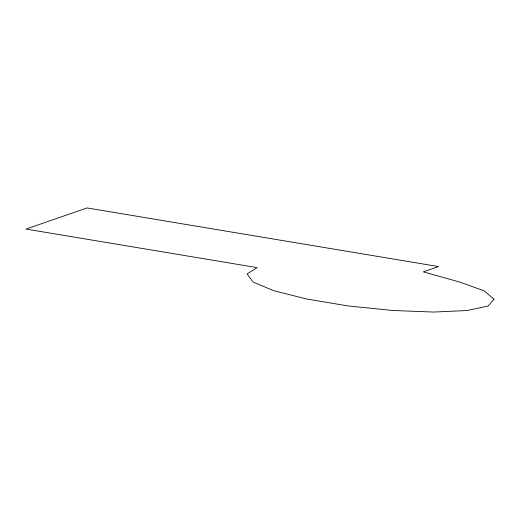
<?xml version="1.0" encoding="UTF-8"?>
<svg xmlns="http://www.w3.org/2000/svg" width="520" height="520" viewBox="0 0 520 520"><rect width="100%" height="100%" fill="white"/><g stroke="black" fill="none" stroke-linecap="round" stroke-linejoin="round"><path stroke-width="0.78" d="M494 299.195L488.046 306.039L467.09 310.518L433.81 312.058L392.45 310.472L348.303 305.955L306.995 299.078L273.8 290.732L252.967 281.976L247.15 273.93L257.094 267.618L26 229.067L87.087 207.942L438.581 266.578L423.312 271.863L459.875 282.106L484.192 290.862L494 299.195"/></g></svg>
